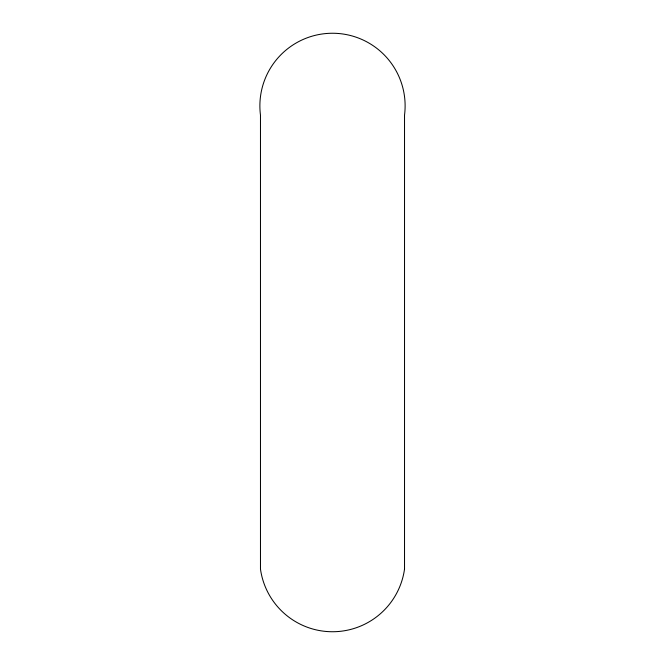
<?xml version="1.0" encoding="UTF-8"?>
<svg xmlns="http://www.w3.org/2000/svg" width="665" height="665" viewBox="0 0 665 665"><rect width="100%" height="100%" fill="white"/><g stroke="black" fill="none" stroke-linecap="round" stroke-linejoin="round"><path stroke-width="1" d="M404.528 569.065L404.528 115.111A72.618 72.618 0 0 0 332.5 33.25A72.618 72.618 0 0 0 260.472 115.111L260.472 569.065A72.726 72.726 0 0 0 404.528 569.065"/></g></svg>
